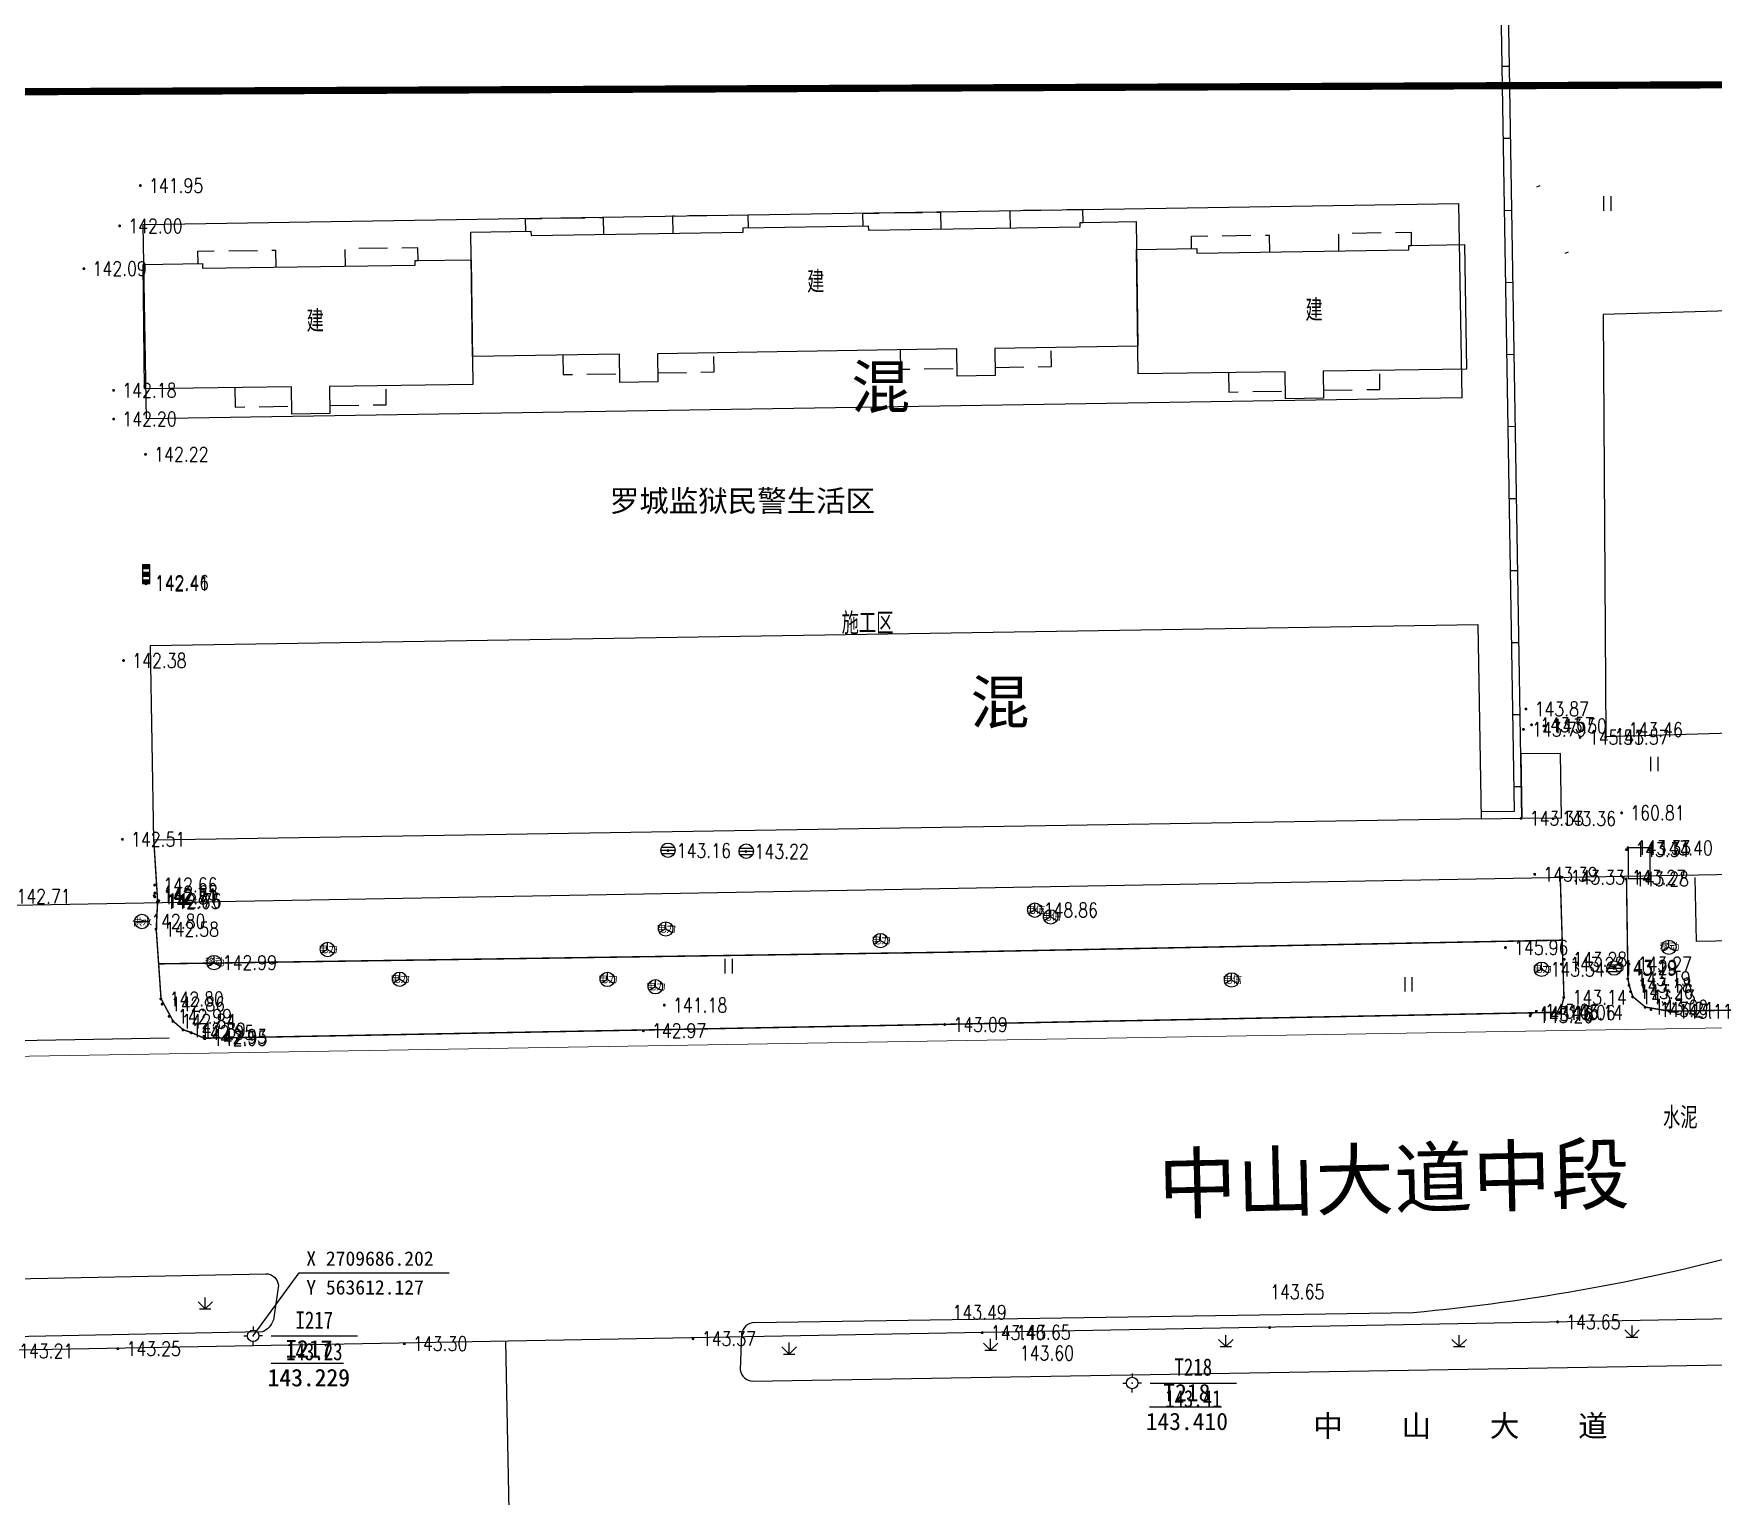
# Model space of a CAD drawing. Extents: x 529262 to 576451, y 2694391 to 2717535.
# Drawn here: x 563639.7 to 563756.3, y 2709619.1 to 2709720.7 of the extents above; entities that cross this region are included whole.
import ezdxf
from ezdxf.enums import TextEntityAlignment as Align
from ezdxf.xclip import XClip

# ---------------------------------------------------------------- set-up
doc = ezdxf.new("R2010")
doc.units = 0
doc.header["$XCLIPFRAME"] = 0
doc.linetypes.add('X5', pattern=[3, 2, -1])
for name, color, linetype in [('a红线图', 1, 'Continuous'), ('COMPONENT', 8, 'Continuous'), ('DLDW', 8, 'Continuous'), ('DLSS', 4, 'Continuous'), ('GCD', 8, 'Continuous'), ('GXYZ', 8, 'Continuous'), ('JMD', 8, 'Continuous'), ('KZD', 8, 'Continuous'), ('PP-COM', 7, 'Continuous'), ('RD-中线', 40, 'Continuous'), ('RD-红线', 7, 'Continuous'), ('RD-路名', 7, 'Continuous'), ('ZBTZ', 8, 'Continuous'), ('ZJ', 7, 'Continuous')]:
    doc.layers.add(name, color=color, linetype=linetype)
doc.styles.add('HZ', font='rs.shx', dxfattribs={"width": 0.8, "bigfont": 'hztxt.shx'})
doc.styles.add('宋体', font='', dxfattribs={"width": 0.75})
doc.styles.add('等线体', font='simhei.ttf')
doc.styles.add('黑体', font='simhei.ttf')
doc.styles.get('宋体').set_extended_font_data('SimSun')

# ---------------------------------------------------------------- blocks, each defined once
blk = doc.blocks.new('A$C19FD0107')
at = {"layer": 'RD-中线', "color": 8, "linetype": 'Continuous'}
blk.add_lwpolyline([(-5280.17, 15276.46), (-7574.88, 15234.77, -0.04855), (-7632.83, 15239.35), (-9762.37, 15617.81)], format="xyb", dxfattribs=at)
at = {"layer": 'RD-中线', "color": 8, "linetype": 'Continuous', "flags": 128}
blk.add_lwpolyline([(-7325.56, 15239.3), (-7314.16, 14658.58)], dxfattribs=at)
at = {"layer": 'RD-红线', "color": 8, "linetype": 'Continuous', "flags": 128}
blk.add_lwpolyline([(-7163.1, 15273.08), (-7520.28, 15266.64), (-7567.63, 15321.95), (-7510.03, 15651.94)], dxfattribs=at)
blk = doc.blocks.new('GC200')
at = {"linetype": 'Continuous', "const_width": 0.2, "flags": 128}
blk.add_lwpolyline([(-0.1, 0, 1), (0.1, 0, 1)], format="xyb", close=True, dxfattribs=at)
blk = doc.blocks.new('gc116')
at = {"color": 8}
for p, q in [((-1.3, 0), (-0.8, 0)), ((0, 1.3), (0, 0.8)), ((1.3, 0), (0.8, 0)), ((0, -1.3), (0, -0.8))]:
    blk.add_line(p, q, dxfattribs=at)
blk.add_circle((0, 0), 0.8, dxfattribs=at)
blk.add_point((0, 0), dxfattribs=at)
blk = doc.blocks.new('gc124')
at = {"color": 8}
for p, q in [((-1, 1), (0, 0)), ((-0.8, 0), (0.8, 0)), ((0, 0), (0, 1.6)), ((0, 0), (1, 1))]:
    blk.add_line(p, q, dxfattribs=at)
blk = doc.blocks.new('gc121')
at = {"color": 8}
for p, q in [((-0.5, -1), (-0.5, 1)), ((0.5, -1), (0.5, 1))]:
    blk.add_line(p, q, dxfattribs=at)
blk = doc.blocks.new('gc054')
at = {"color": 8}
for points in [[(-0.5, 0), (0, 0), (0.5, 0), (0.5, 2.6), (-0.5, 2.6), (-0.5, 0)], [(-0.5, 2.08), (0.5, 2.08)], [(-0.5, 1.56), (0.5, 1.56)], [(-0.5, 1.04), (0.5, 1.04)], [(-0.5, 0.52), (0.5, 0.52)]]:
    blk.add_lwpolyline(points, dxfattribs=at)
at = {"color": 8, "linetype": 'Continuous'}
for points in [[(0.5, 2.08), (0.5, 2.6), (-0.5, 2.6)], [(-0.5, 2.6), (-0.5, 2.08), (0.5, 2.08)], [(-0.5, 1.56), (-0.5, 1.04), (0.5, 1.04)], [(0.5, 1.56), (-0.5, 1.56), (0.5, 1.04)], [(0.5, 0), (0.5, 0.52), (-0.5, 0.52)], [(-0.5, 0.52), (0, 0), (0.5, 0)], [(-0.5, 0.52), (-0.5, 0), (0, 0)]]:
    blk.add_solid(points, dxfattribs=at)
blk = doc.blocks.new('gcbj0107')
for q in [(-0.87, -0.5), (0, 1), (0.87, -0.5)]:
    blk.add_line((0, 0), q)
blk.add_circle((0, 0), 1)
blk = doc.blocks.new('gcbj0101')
blk.add_line((-1, 0), (1, 0))
blk.add_circle((0, 0), 1)
blk = doc.blocks.new('gcbj0103')
for p, q in [((-1, 0), (1, 0)), ((-0.9, 0.43), (0.9, 0.43)), ((-0.88, -0.47), (0.88, -0.47))]:
    blk.add_line(p, q)
blk.add_circle((0, 0), 1)

msp = doc.modelspace()

# ---------------------------------------------------------------- linework, layer by layer
at = {"color": 8, "linetype": 'Continuous'}
for p, q in [((563654.911, 2709630.266, 143.229), (563658.103, 2709634.635)), ((563654.911, 2709630.266, 143.229), (563658.103, 2709634.635)), ((563658.103, 2709634.635), (563668.528, 2709634.635)), ((563658.103, 2709634.635), (563668.528, 2709634.635))]:
    msp.add_line(p, q, dxfattribs=at)
at = {"const_width": 0.5}
msp.add_lwpolyline([(563442.786, 2709779.28), (563289.883, 2709779.107), (563289.942, 2709207.494), (563821.958, 2709207.599), (563821.803, 2709279.728), (564067.53, 2709279.755), (564067.347, 2709718.358), (563442.416, 2709715.821), (563442.786, 2709779.28)], dxfattribs=at)
at = {"layer": 'a红线图', "color": 8, "linetype": 'Continuous', "lineweight": 0, "flags": 128}
msp.add_lwpolyline([(563449.624, 2709646.517), (563910.833, 2709654.214)], dxfattribs=at)
msp.add_lwpolyline([(563449.624, 2709646.517), (563910.833, 2709654.214)], dxfattribs=at)
at = {"layer": 'DLSS', "linetype": 'Continuous', "flags": 128}
for points in [[(563853.379, 2709773.008, 0.1, 0.1, 0), (563858.494, 2709773.061, 0.1, 0.1, 0), (563862.762, 2709772.077, 0.1, 0.1, 0), (563863.341, 2709771.669, 0.1, 0.1, 0), (563863.342, 2709766.353, 0.1, 0.1, 0), (563864.873, 2709679.774, 0.1, 0.1, 0), (563864.797, 2709676.02, 0.1, 0.1, 0), (563864.014, 2709672.248, 0.1, 0.1, 0), (563860.608, 2709665.086, 0.1, 0.1, 0), (563858.134, 2709661.303, 0.1, 0.1, 0), (563855.509, 2709659.813, 0.1, 0.1, 0), (563845.507, 2709654.398, 0.1, 0.1, 0), (563844.947, 2709654.191, 0.1, 0.1, 0), (563841.513, 2709654.325, 0.1, 0.1, 0), (563753.247, 2709652.799, 0.1, 0.1, 0), (563751.56, 2709653.084, 0.1, 0.1, 0), (563750.683, 2709653.809, 0.1, 0.1, 0), (563750.431, 2709654.613, 0.1, 0.1, 0), (563750.347, 2709655.069, 0.1, 0.1, 0), (563750.248, 2709662.011, 0, 0, 0), (563755.024, 2709662.078, 0, 0, 0)], [(563648.015, 2709664.703, 0.1, 0.1, 0), (563648.285, 2709660.416, 0.1, 0.1, 0), (563648.186, 2709658.504, 0.1, 0.1, 0), (563648.52, 2709653.666, 0.1, 0.1, 0), (563649.358, 2709652.108, 0.1, 0.1, 0), (563650.055, 2709651.517, 0.1, 0.1, 0), (563650.625, 2709651.318, 0.1, 0.1, 0), (563651.532, 2709650.923, 0.1, 0.1, 0), (563702.931, 2709651.889, 0.1, 0.1, 0), (563745.636, 2709652.727, 0.1, 0.1, 0), (563745.906, 2709653.77, 0.1, 0.1, 0), (563745.647, 2709662.221, 0, 0, 0)]]:
    msp.add_lwpolyline(points, format="xyseb", dxfattribs=at)
msp.add_lwpolyline([(563853.429, 2709768.208), (563857.972, 2709768.255), (563858.542, 2709768.124), (563858.542, 2709766.31), (563860.072, 2709679.78), (563860.007, 2709676.561), (563859.431, 2709673.788), (563856.413, 2709667.441), (563854.753, 2709664.903), (563853.181, 2709664.011), (563843.985, 2709659.032), (563841.565, 2709659.127), (563755.103, 2709657.632), (563755.024, 2709662.078)], dxfattribs=at)
at = {"layer": 'DLSS', "linetype": 'Continuous', "const_width": 0.1, "flags": 128}
msp.add_lwpolyline([(563648.353, 2709656.085), (563702.837, 2709656.888), (563745.785, 2709657.731)], dxfattribs=at)
at = {"layer": 'DLSS', "linetype": 'Continuous', "elevation": 142.636, "flags": 128}
msp.add_lwpolyline([(563614.998, 2709650.357), (563649.074, 2709650.94)], dxfattribs=at)
at = {"layer": 'DLSS', "linetype": 'Continuous', "flags": 128}
for points, elevation in [([(563689.706, 2709631.203), (563735.434, 2709631.893, 0.0441223), (563759.804, 2709636.322), (563855.562, 2709638.053, -0.3471479), (563856.727, 2709637.113)], 143.422), ([(563689.706, 2709631.203, 0.3383393), (563688.808, 2709630.41), (563688.716, 2709627.899, 0.3538985), (563689.588, 2709627.133), (563780.643, 2709628.651, 0.3491153), (563781.703, 2709629.784), (563781.741, 2709632.738), (563856.008, 2709633.983, 0.3870421), (563856.758, 2709635.059), (563856.727, 2709637.113)], 143.422), ([(563614.998, 2709633.769), (563655.803, 2709634.581, -0.385549), (563656.666, 2709633.782), (563656.318, 2709631.369, -0.2336779), (563655.537, 2709630.539), (563614.998, 2709629.745)], 142.957), ([(563614.998, 2709633.769), (563655.803, 2709634.581, -0.385549), (563656.666, 2709633.782), (563656.318, 2709631.369, -0.2336779), (563655.537, 2709630.539), (563614.998, 2709629.745)], 142.957)]:
    msp.add_lwpolyline(points, format="xyb", dxfattribs=dict(at, elevation=elevation))
at = {"layer": 'GXYZ', "linetype": 'Continuous', "flags": 128}
msp.add_lwpolyline([(563750.363, 2709664.137), (563750.363, 2709662.009), (563751.89, 2709662.009), (563751.89, 2709664.137)], close=True, dxfattribs=at)
at = {"layer": 'JMD', "linetype": 'Continuous'}
for p, q in [((563742.123, 2709718.368), (563741.624, 2709718.36)), ((563742.206, 2709713.369), (563741.706, 2709713.36)), ((563744.035, 2709710.006, 141.887), (563744.265, 2709710.104, 141.887)), ((563742.289, 2709708.369), (563741.789, 2709708.361)), ((563745.996, 2709705.406, 141.887), (563746.226, 2709705.505, 141.887)), ((563742.372, 2709703.37), (563741.872, 2709703.362)), ((563742.454, 2709698.371), (563741.954, 2709698.362)), ((563742.537, 2709693.371), (563742.037, 2709693.363)), ((563742.62, 2709688.372), (563742.12, 2709688.364)), ((563742.703, 2709683.373), (563742.203, 2709683.364)), ((563742.785, 2709678.373), (563742.285, 2709678.365)), ((563742.868, 2709673.374), (563742.368, 2709673.366)), ((563742.951, 2709668.375), (563742.451, 2709668.367)), ((563753.73, 2709663.721, 141.887), (563753.726, 2709663.971, 141.887))]:
    msp.add_line(p, q, dxfattribs=at)
at = {"layer": 'JMD', "linetype": 'Continuous', "flags": 128}
for points in [[(563740.15, 2709666.649), (563742.479, 2709666.694), (563741.252, 2709740.803), (563739.625, 2709837.277)], [(563740.159, 2709666.149), (563742.987, 2709666.203), (563741.752, 2709740.811), (563740.125, 2709837.286)]]:
    msp.add_lwpolyline(points, dxfattribs=at)
for points in [[(563748.818, 2709671.872), (563839.347, 2709674.51), (563853.569, 2709690.208), (563853.044, 2709768.367), (563838.718, 2709768.058), (563824.721, 2709767.651), (563825.152, 2709703.386), (563748.621, 2709701.155)], [(563738.824, 2709695.369), (563647.512, 2709693.905), (563647.272, 2709707.406), (563738.584, 2709708.87)], [(563697.614, 2709707.317), (563697.619, 2709707.006), (563712.327, 2709707.233), (563712.322, 2709707.543), (563712.525, 2709707.546), (563716.2, 2709707.603), (563716.333, 2709698.96), (563706.392, 2709698.807), (563706.421, 2709696.93), (563703.784, 2709696.885), (563703.755, 2709698.767), (563682.976, 2709698.434), (563683.007, 2709696.472), (563680.37, 2709696.427), (563680.339, 2709698.393), (563670.136, 2709698.236), (563670.016, 2709706.879), (563674.199, 2709706.945), (563674.203, 2709706.633), (563688.939, 2709706.86), (563688.935, 2709707.176)], [(563716.238, 2709705.669), (563720.421, 2709705.732), (563720.426, 2709705.422), (563735.134, 2709705.643), (563735.129, 2709705.953), (563735.332, 2709705.956), (563739.007, 2709706.012), (563739.137, 2709697.369), (563729.196, 2709697.22), (563729.224, 2709695.342), (563726.587, 2709695.298), (563726.559, 2709697.18), (563716.355, 2709697.026)], [(563647.274, 2709704.632), (563651.403, 2709704.689), (563651.407, 2709704.379), (563666.169, 2709704.584), (563666.165, 2709704.895), (563666.368, 2709704.897), (563670.042, 2709704.948), (563670.163, 2709696.306), (563660.222, 2709696.167), (563660.248, 2709694.29), (563657.611, 2709694.249), (563657.585, 2709696.131), (563647.381, 2709695.989)], [(563740.159, 2709666.149), (563648.031, 2709664.671), (563647.791, 2709678.172), (563739.919, 2709679.65)], [(563742.913, 2709670.656), (563742.987, 2709666.203), (563745.731, 2709666.225), (563745.657, 2709670.677)]]:
    msp.add_lwpolyline(points, close=True, dxfattribs=at)
at = {"layer": 'JMD', "linetype": 'X5', "flags": 128}
for points in [[(563673.835, 2709706.939), (563673.821, 2709707.803), (563679.216, 2709707.886), (563679.234, 2709706.711)], [(563689.299, 2709707.182), (563689.285, 2709708.051), (563684.026, 2709707.983), (563684.044, 2709706.785)], [(563697.25, 2709707.311), (563697.237, 2709708.176), (563702.631, 2709708.259), (563702.649, 2709707.084)], [(563712.525, 2709707.546), (563712.512, 2709708.434), (563707.442, 2709708.356), (563707.46, 2709707.158)], [(563720.057, 2709705.727), (563720.044, 2709706.592), (563725.439, 2709706.673), (563725.456, 2709705.498)], [(563735.332, 2709705.956), (563735.319, 2709706.844), (563730.249, 2709706.768), (563730.267, 2709705.57)], [(563651.093, 2709704.685), (563651.081, 2709705.55), (563656.475, 2709705.625), (563656.491, 2709704.45)], [(563666.368, 2709704.897), (563666.356, 2709705.785), (563661.286, 2709705.715), (563661.302, 2709704.517)], [(563676.408, 2709698.333), (563676.429, 2709696.988), (563680.36, 2709697.048)], [(563682.997, 2709697.108), (563686.914, 2709697.169), (563686.894, 2709698.497)], [(563699.824, 2709698.704), (563699.844, 2709697.361), (563703.776, 2709697.421)], [(563706.412, 2709697.481), (563710.33, 2709697.542), (563710.31, 2709698.868)], [(563729.216, 2709695.894), (563733.133, 2709695.953), (563733.113, 2709697.278)], [(563653.653, 2709696.076), (563653.672, 2709694.731), (563657.603, 2709694.786)], [(563660.24, 2709694.842), (563664.158, 2709694.896), (563664.139, 2709696.222)], [(563722.627, 2709697.121), (563722.648, 2709695.776), (563726.579, 2709695.835)]]:
    msp.add_lwpolyline(points, dxfattribs=at)
at = {"layer": 'KZD', "linetype": 'Continuous'}
for p, q in [((563656.161, 2709630.266), (563662.161, 2709630.266)), ((563656.161, 2709630.266), (563662.161, 2709630.266)), ((563717.179, 2709626.994), (563723.179, 2709626.994))]:
    msp.add_line(p, q, dxfattribs=at)
at = {"layer": 'KZD', "linetype": 'Continuous', "flags": 128}
for points, elevation in [([(563656.172, 2709628.375), (563661.172, 2709628.375)], 143.229), ([(563656.172, 2709628.375), (563661.172, 2709628.375)], 143.229), ([(563656.19, 2709628.362), (563661.19, 2709628.362)], 143.229), ([(563656.19, 2709628.362), (563661.19, 2709628.362)], 143.229), ([(563717.129, 2709625.331), (563722.129, 2709625.331)], 143.41)]:
    msp.add_lwpolyline(points, dxfattribs=dict(at, elevation=elevation))

# ---------------------------------------------------------------- block references
at = {"layer": 'COMPONENT', "linetype": 'Continuous', "xscale": 0.5, "yscale": 0.5}
for name, p in [('gcbj0103', (563683.714, 2709663.974)), ('gcbj0103', (563689.142, 2709663.905)), ('gcbj0107', (563709.177, 2709659.812)), ('gcbj0107', (563710.279, 2709659.346)), ('gcbj0101', (563647.194, 2709659.024)), ('gcbj0107', (563683.556, 2709658.507)), ('gcbj0107', (563660.078, 2709657.084)), ('gcbj0107', (563698.462, 2709657.698)), ('gcbj0107', (563753.191, 2709657.233)), ('gcbj0107', (563652.201, 2709656.175)), ('gcbj0107', (563665.086, 2709655.019)), ('gcbj0107', (563679.504, 2709655.003)), ('gcbj0107', (563722.837, 2709654.968)), ('gcbj0107', (563744.354, 2709655.71)), ('gcbj0103', (563749.388, 2709655.795)), ('gcbj0107', (563682.839, 2709654.494))]:
    msp.add_blockref(name, p, dxfattribs=at)
at = {"layer": 'DLDW', "linetype": 'Continuous', "xscale": 0.5, "yscale": 0.5}
msp.add_blockref('gc054', (563647.493, 2709682.481, 117.891), dxfattribs=at)
at = {"layer": 'GCD', "color": 3, "linetype": 'Continuous'}
ref = msp.add_blockref('GC200', (563647.081, 2709710.104, 141.948), dxfattribs=dict(at, xscale=0.5, yscale=0.5, zscale=0.5))
ref.add_attrib('height', '141.95', dxfattribs={"linetype": 'Continuous', "height": 1, "style": 'HZ', "width": 0.8}).set_placement((563647.681, 2709710.104, 141.948), align=Align.MIDDLE_LEFT)
ref = msp.add_blockref('GC200', (563645.646, 2709707.304, 142.001), dxfattribs=dict(at, xscale=0.5, yscale=0.5, zscale=0.5))
ref.add_attrib('height', '142.00', dxfattribs={"linetype": 'Continuous', "height": 1, "style": 'HZ', "width": 0.8}).set_placement((563646.246, 2709707.304, 142.001), align=Align.MIDDLE_LEFT)
ref = msp.add_blockref('GC200', (563643.164, 2709704.334, 142.088), dxfattribs=dict(at, xscale=0.5, yscale=0.5, zscale=0.5))
ref.add_attrib('height', '142.09', dxfattribs={"linetype": 'Continuous', "height": 1, "style": 'HZ', "width": 0.8}).set_placement((563643.764, 2709704.334, 142.088), align=Align.MIDDLE_LEFT)
ref = msp.add_blockref('GC200', (563645.229, 2709695.893, 142.176), dxfattribs=dict(at, xscale=0.5, yscale=0.5, zscale=0.5))
ref.add_attrib('height', '142.18', dxfattribs={"linetype": 'Continuous', "height": 1, "style": 'HZ', "width": 0.8}).set_placement((563645.829, 2709695.893, 142.176), align=Align.MIDDLE_LEFT)
ref = msp.add_blockref('GC200', (563645.233, 2709693.899, 142.204), dxfattribs=dict(at, xscale=0.5, yscale=0.5, zscale=0.5))
ref.add_attrib('height', '142.20', dxfattribs={"linetype": 'Continuous', "height": 1, "style": 'HZ', "width": 0.8}).set_placement((563645.833, 2709693.899, 142.204), align=Align.MIDDLE_LEFT)
ref = msp.add_blockref('GC200', (563647.444, 2709691.445, 142.221), dxfattribs=dict(at, xscale=0.5, yscale=0.5, zscale=0.5))
ref.add_attrib('height', '142.22', dxfattribs={"linetype": 'Continuous', "height": 1, "style": 'HZ', "width": 0.8}).set_placement((563648.044, 2709691.445, 142.221), align=Align.MIDDLE_LEFT)
ref = msp.add_blockref('GC200', (563647.481, 2709682.465, 142.414), dxfattribs=dict(at, xscale=0.5, yscale=0.5, zscale=0.5))
ref.add_attrib('height', '142.41', dxfattribs={"linetype": 'Continuous', "height": 1, "style": 'HZ', "width": 0.8}).set_placement((563648.081, 2709682.465, 142.414), align=Align.MIDDLE_LEFT)
ref = msp.add_blockref('GC200', (563647.484, 2709682.535, 142.458), dxfattribs=dict(at, xscale=0.5, yscale=0.5, zscale=0.5))
ref.add_attrib('height', '142.46', dxfattribs={"linetype": 'Continuous', "height": 1, "style": 'HZ', "width": 0.8}).set_placement((563648.084, 2709682.535, 142.458), align=Align.MIDDLE_LEFT)
ref = msp.add_blockref('GC200', (563645.918, 2709677.139, 142.38), dxfattribs=dict(at, xscale=0.5, yscale=0.5, zscale=0.5))
ref.add_attrib('height', '142.38', dxfattribs={"linetype": 'Continuous', "height": 1, "style": 'HZ', "width": 0.8}).set_placement((563646.518, 2709677.139, 142.38), align=Align.MIDDLE_LEFT)
ref = msp.add_blockref('GC200', (563743.268, 2709673.777, 143.87), dxfattribs=dict(at, xscale=0.5, yscale=0.5, zscale=0.5))
ref.add_attrib('height', '143.87', dxfattribs={"linetype": 'Continuous', "height": 1, "style": 'HZ', "width": 0.8}).set_placement((563743.868, 2709673.777, 143.87), align=Align.MIDDLE_LEFT)
ref = msp.add_blockref('GC200', (563743.095, 2709672.359, 143.786), dxfattribs=dict(at, xscale=0.5, yscale=0.5, zscale=0.5))
ref.add_attrib('height', '143.79', dxfattribs={"linetype": 'Continuous', "height": 1, "style": 'HZ', "width": 0.8}).set_placement((563743.695, 2709672.359, 143.786), align=Align.MIDDLE_LEFT)
ref = msp.add_blockref('GC200', (563743.658, 2709672.677, 143.569), dxfattribs=dict(at, xscale=0.5, yscale=0.5, zscale=0.5))
ref.add_attrib('height', '143.57', dxfattribs={"linetype": 'Continuous', "height": 1, "style": 'HZ', "width": 0.8}).set_placement((563744.258, 2709672.677, 143.569), align=Align.MIDDLE_LEFT)
ref = msp.add_blockref('GC200', (563744.515, 2709672.6, 143.495), dxfattribs=dict(at, xscale=0.5, yscale=0.5, zscale=0.5))
ref.add_attrib('height', '143.50', dxfattribs={"linetype": 'Continuous', "height": 1, "style": 'HZ', "width": 0.8}).set_placement((563745.115, 2709672.6, 143.495), align=Align.MIDDLE_LEFT)
ref = msp.add_blockref('GC200', (563749.787, 2709672.349, 143.461), dxfattribs=dict(at, xscale=0.5, yscale=0.5, zscale=0.5))
ref.add_attrib('height', '143.46', dxfattribs={"linetype": 'Continuous', "height": 1, "style": 'HZ', "width": 0.8}).set_placement((563750.387, 2709672.349, 143.461), align=Align.MIDDLE_LEFT)
ref = msp.add_blockref('GC200', (563747.026, 2709671.802, 145.507), dxfattribs=dict(at, xscale=0.5, yscale=0.5, zscale=0.5))
ref.add_attrib('height', '145.51', dxfattribs={"linetype": 'Continuous', "height": 1, "style": 'HZ', "width": 0.8}).set_placement((563747.626, 2709671.802, 145.507), align=Align.MIDDLE_LEFT)
ref = msp.add_blockref('GC200', (563748.801, 2709671.806, 143.569), dxfattribs=dict(at, xscale=0.5, yscale=0.5, zscale=0.5))
ref.add_attrib('height', '143.57', dxfattribs={"linetype": 'Continuous', "height": 1, "style": 'HZ', "width": 0.8}).set_placement((563749.401, 2709671.806, 143.569), align=Align.MIDDLE_LEFT)
ref = msp.add_blockref('GC200', (563749.911, 2709666.567, 160.814), dxfattribs=dict(at, xscale=0.5, yscale=0.5, zscale=0.5))
ref.add_attrib('height', '160.81', dxfattribs={"linetype": 'Continuous', "height": 1, "style": 'HZ', "width": 0.8}).set_placement((563750.511, 2709666.567, 160.814), align=Align.MIDDLE_LEFT)
ref = msp.add_blockref('GC200', (563742.925, 2709666.183, 143.328), dxfattribs=dict(at, xscale=0.5, yscale=0.5, zscale=0.5))
ref.add_attrib('height', '143.33', dxfattribs={"linetype": 'Continuous', "height": 1, "style": 'HZ', "width": 0.8}).set_placement((563743.525, 2709666.183, 143.328), align=Align.MIDDLE_LEFT)
ref = msp.add_blockref('GC200', (563745.151, 2709666.16, 143.364), dxfattribs=dict(at, xscale=0.5, yscale=0.5, zscale=0.5))
ref.add_attrib('height', '143.36', dxfattribs={"linetype": 'Continuous', "height": 1, "style": 'HZ', "width": 0.8}).set_placement((563745.751, 2709666.16, 143.364), align=Align.MIDDLE_LEFT)
ref = msp.add_blockref('GC200', (563645.837, 2709664.729, 142.508), dxfattribs=dict(at, xscale=0.5, yscale=0.5, zscale=0.5))
ref.add_attrib('height', '142.51', dxfattribs={"linetype": 'Continuous', "height": 1, "style": 'HZ', "width": 0.8}).set_placement((563646.437, 2709664.729, 142.508), align=Align.MIDDLE_LEFT)
ref = msp.add_blockref('GC200', (563750.247, 2709664.015, 143.34), dxfattribs=dict(at, xscale=0.5, yscale=0.5, zscale=0.5))
ref.add_attrib('height', '143.34', dxfattribs={"linetype": 'Continuous', "height": 1, "style": 'HZ', "width": 0.8}).set_placement((563750.847, 2709664.015, 143.34), align=Align.MIDDLE_LEFT)
ref = msp.add_blockref('GC200', (563750.35, 2709664.143, 143.329), dxfattribs=dict(at, xscale=0.5, yscale=0.5, zscale=0.5))
ref.add_attrib('height', '143.33', dxfattribs={"linetype": 'Continuous', "height": 1, "style": 'HZ', "width": 0.8}).set_placement((563750.95, 2709664.143, 143.329), align=Align.MIDDLE_LEFT)
ref = msp.add_blockref('GC200', (563751.87, 2709664.127, 143.402), dxfattribs=dict(at, xscale=0.5, yscale=0.5, zscale=0.5))
ref.add_attrib('height', '143.40', dxfattribs={"linetype": 'Continuous', "height": 1, "style": 'HZ', "width": 0.8}).set_placement((563752.47, 2709664.127, 143.402), align=Align.MIDDLE_LEFT)
ref = msp.add_blockref('GC200', (563683.713, 2709663.945, 143.155), dxfattribs=dict(at, xscale=0.5, yscale=0.5, zscale=0.5))
ref.add_attrib('height', '143.16', dxfattribs={"linetype": 'Continuous', "height": 1, "style": 'HZ', "width": 0.8}).set_placement((563684.313, 2709663.945, 143.155), align=Align.MIDDLE_LEFT)
ref = msp.add_blockref('GC200', (563689.118, 2709663.885, 143.215), dxfattribs=dict(at, xscale=0.5, yscale=0.5, zscale=0.5))
ref.add_attrib('height', '143.22', dxfattribs={"linetype": 'Continuous', "height": 1, "style": 'HZ', "width": 0.8}).set_placement((563689.718, 2709663.885, 143.215), align=Align.MIDDLE_LEFT)
at = {"layer": 'GCD', "linetype": 'Continuous'}
ref = msp.add_blockref('GC200', (563743.874, 2709662.3, 143.392), dxfattribs=dict(at, xscale=0.5, yscale=0.5, zscale=0.5))
ref.add_attrib('height', '143.39', dxfattribs={"linetype": 'Continuous', "height": 1, "style": 'HZ', "width": 0.8}).set_placement((563744.474, 2709662.3, 143.392), align=Align.MIDDLE_LEFT)
at = {"layer": 'GCD', "color": 3, "linetype": 'Continuous'}
ref = msp.add_blockref('GC200', (563745.771, 2709662.095, 143.329), dxfattribs=dict(at, xscale=0.5, yscale=0.5, zscale=0.5))
ref.add_attrib('height', '143.33', dxfattribs={"linetype": 'Continuous', "height": 1, "style": 'HZ', "width": 0.8}).set_placement((563746.371, 2709662.095, 143.329), align=Align.MIDDLE_LEFT)
ref = msp.add_blockref('GC200', (563750.015, 2709662.094, 143.274), dxfattribs=dict(at, xscale=0.5, yscale=0.5, zscale=0.5))
ref.add_attrib('height', '143.27', dxfattribs={"linetype": 'Continuous', "height": 1, "style": 'HZ', "width": 0.8}).set_placement((563750.615, 2709662.094, 143.274), align=Align.MIDDLE_LEFT)
ref = msp.add_blockref('GC200', (563750.213, 2709661.977, 143.282), dxfattribs=dict(at, xscale=0.5, yscale=0.5, zscale=0.5))
ref.add_attrib('height', '143.28', dxfattribs={"linetype": 'Continuous', "height": 1, "style": 'HZ', "width": 0.8}).set_placement((563750.813, 2709661.977, 143.282), align=Align.MIDDLE_LEFT)
at = {"layer": 'GCD', "linetype": 'Continuous'}
ref = msp.add_blockref('GC200', (563637.88, 2709660.779, 142.706), dxfattribs=dict(at, xscale=0.5, yscale=0.5, zscale=0.5))
ref.add_attrib('height', '142.71', dxfattribs={"linetype": 'Continuous', "height": 1, "style": 'HZ', "width": 0.8}).set_placement((563638.48, 2709660.779, 142.706), align=Align.MIDDLE_LEFT)
at = {"layer": 'GCD', "color": 3, "linetype": 'Continuous'}
ref = msp.add_blockref('GC200', (563648.049, 2709660.818, 142.714), dxfattribs=dict(at, xscale=0.5, yscale=0.5, zscale=0.5))
ref.add_attrib('height', '142.71', dxfattribs={"linetype": 'Continuous', "height": 1, "style": 'HZ', "width": 0.8}).set_placement((563648.649, 2709660.818, 142.714), align=Align.MIDDLE_LEFT)
ref = msp.add_blockref('GC200', (563648.074, 2709661.552, 142.659), dxfattribs=dict(at, xscale=0.5, yscale=0.5, zscale=0.5))
ref.add_attrib('height', '142.66', dxfattribs={"linetype": 'Continuous', "height": 1, "style": 'HZ', "width": 0.8}).set_placement((563648.674, 2709661.552, 142.659), align=Align.MIDDLE_LEFT)
at = {"layer": 'GCD', "linetype": 'Continuous'}
ref = msp.add_blockref('GC200', (563648.089, 2709660.735, 142.806), dxfattribs=dict(at, xscale=0.5, yscale=0.5, zscale=0.5))
ref.add_attrib('height', '142.81', dxfattribs={"linetype": 'Continuous', "height": 1, "style": 'HZ', "width": 0.8}).set_placement((563648.689, 2709660.735, 142.806), align=Align.MIDDLE_LEFT)
at = {"layer": 'GCD', "color": 3, "linetype": 'Continuous'}
ref = msp.add_blockref('GC200', (563648.094, 2709661.006, 142.651), dxfattribs=dict(at, xscale=0.5, yscale=0.5, zscale=0.5))
ref.add_attrib('height', '142.65', dxfattribs={"linetype": 'Continuous', "height": 1, "style": 'HZ', "width": 0.8}).set_placement((563648.694, 2709661.006, 142.651), align=Align.MIDDLE_LEFT)
ref = msp.add_blockref('GC200', (563648.273, 2709660.4, 142.652), dxfattribs=dict(at, xscale=0.5, yscale=0.5, zscale=0.5))
ref.add_attrib('height', '142.65', dxfattribs={"linetype": 'Continuous', "height": 1, "style": 'HZ', "width": 0.8}).set_placement((563648.873, 2709660.4, 142.652), align=Align.MIDDLE_LEFT)
at = {"layer": 'GCD', "linetype": 'Continuous'}
ref = msp.add_blockref('GC200', (563648.363, 2709660.464, 142.76), dxfattribs=dict(at, xscale=0.5, yscale=0.5, zscale=0.5))
ref.add_attrib('height', '142.76', dxfattribs={"linetype": 'Continuous', "height": 1, "style": 'HZ', "width": 0.8}).set_placement((563648.963, 2709660.464, 142.76), align=Align.MIDDLE_LEFT)
ref = msp.add_blockref('GC200', (563709.186, 2709659.815, 148.863), dxfattribs=dict(at, xscale=0.5, yscale=0.5, zscale=0.5))
ref.add_attrib('height', '148.86', dxfattribs={"linetype": 'Continuous', "height": 1, "style": 'HZ', "width": 0.8}).set_placement((563709.786, 2709659.815, 148.863), align=Align.MIDDLE_LEFT)
ref = msp.add_blockref('GC200', (563647.229, 2709659.037, 142.801), dxfattribs=dict(at, xscale=0.5, yscale=0.5, zscale=0.5))
ref.add_attrib('height', '142.80', dxfattribs={"linetype": 'Continuous', "height": 1, "style": 'HZ', "width": 0.8}).set_placement((563647.829, 2709659.037, 142.801), align=Align.MIDDLE_LEFT)
at = {"layer": 'GCD', "color": 3, "linetype": 'Continuous'}
ref = msp.add_blockref('GC200', (563648.174, 2709658.488, 142.583), dxfattribs=dict(at, xscale=0.5, yscale=0.5, zscale=0.5))
ref.add_attrib('height', '142.58', dxfattribs={"linetype": 'Continuous', "height": 1, "style": 'HZ', "width": 0.8}).set_placement((563648.774, 2709658.488, 142.583), align=Align.MIDDLE_LEFT)
at = {"layer": 'GCD', "linetype": 'Continuous'}
ref = msp.add_blockref('GC200', (563741.846, 2709657.218, 145.955), dxfattribs=dict(at, xscale=0.5, yscale=0.5, zscale=0.5))
ref.add_attrib('height', '145.96', dxfattribs={"linetype": 'Continuous', "height": 1, "style": 'HZ', "width": 0.8}).set_placement((563742.446, 2709657.218, 145.955), align=Align.MIDDLE_LEFT)
ref = msp.add_blockref('GC200', (563652.198, 2709656.175, 142.988), dxfattribs=dict(at, xscale=0.5, yscale=0.5, zscale=0.5))
ref.add_attrib('height', '142.99', dxfattribs={"linetype": 'Continuous', "height": 1, "style": 'HZ', "width": 0.8}).set_placement((563652.798, 2709656.175, 142.988), align=Align.MIDDLE_LEFT)
at = {"layer": 'GCD', "color": 3, "linetype": 'Continuous'}
ref = msp.add_blockref('GC200', (563745.726, 2709656.061, 143.282), dxfattribs=dict(at, xscale=0.5, yscale=0.5, zscale=0.5))
ref.add_attrib('height', '143.28', dxfattribs={"linetype": 'Continuous', "height": 1, "style": 'HZ', "width": 0.8}).set_placement((563746.326, 2709656.061, 143.282), align=Align.MIDDLE_LEFT)
at = {"layer": 'GCD', "linetype": 'Continuous'}
ref = msp.add_blockref('GC200', (563745.926, 2709656.402, 143.276), dxfattribs=dict(at, xscale=0.5, yscale=0.5, zscale=0.5))
ref.add_attrib('height', '143.28', dxfattribs={"linetype": 'Continuous', "height": 1, "style": 'HZ', "width": 0.8}).set_placement((563746.526, 2709656.402, 143.276), align=Align.MIDDLE_LEFT)
ref = msp.add_blockref('GC200', (563749.411, 2709655.853, 143.289), dxfattribs=dict(at, xscale=0.5, yscale=0.5, zscale=0.5))
ref.add_attrib('height', '143.29', dxfattribs={"linetype": 'Continuous', "height": 1, "style": 'HZ', "width": 0.8}).set_placement((563750.011, 2709655.853, 143.289), align=Align.MIDDLE_LEFT)
ref = msp.add_blockref('GC200', (563750.418, 2709656.069, 143.271), dxfattribs=dict(at, xscale=0.5, yscale=0.5, zscale=0.5))
ref.add_attrib('height', '143.27', dxfattribs={"linetype": 'Continuous', "height": 1, "style": 'HZ', "width": 0.8}).set_placement((563751.018, 2709656.069, 143.271), align=Align.MIDDLE_LEFT)
ref = msp.add_blockref('GC200', (563744.367, 2709655.705, 143.344), dxfattribs=dict(at, xscale=0.5, yscale=0.5, zscale=0.5))
ref.add_attrib('height', '143.34', dxfattribs={"linetype": 'Continuous', "height": 1, "style": 'HZ', "width": 0.8}).set_placement((563744.967, 2709655.705, 143.344), align=Align.MIDDLE_LEFT)
at = {"layer": 'GCD', "color": 3, "linetype": 'Continuous'}
ref = msp.add_blockref('GC200', (563749.376, 2709655.774, 143.193), dxfattribs=dict(at, xscale=0.5, yscale=0.5, zscale=0.5))
ref.add_attrib('height', '143.19', dxfattribs={"linetype": 'Continuous', "height": 1, "style": 'HZ', "width": 0.8}).set_placement((563749.976, 2709655.774, 143.193), align=Align.MIDDLE_LEFT)
ref = msp.add_blockref('GC200', (563750.335, 2709655.053, 143.189), dxfattribs=dict(at, xscale=0.5, yscale=0.5, zscale=0.5))
ref.add_attrib('height', '143.19', dxfattribs={"linetype": 'Continuous', "height": 1, "style": 'HZ', "width": 0.8}).set_placement((563750.935, 2709655.053, 143.189), align=Align.MIDDLE_LEFT)
ref = msp.add_blockref('GC200', (563648.508, 2709653.65, 142.796), dxfattribs=dict(at, xscale=0.5, yscale=0.5, zscale=0.5))
ref.add_attrib('height', '142.80', dxfattribs={"linetype": 'Continuous', "height": 1, "style": 'HZ', "width": 0.8}).set_placement((563649.108, 2709653.65, 142.796), align=Align.MIDDLE_LEFT)
ref = msp.add_blockref('GC200', (563745.894, 2709653.754, 143.137), dxfattribs=dict(at, xscale=0.5, yscale=0.5, zscale=0.5))
ref.add_attrib('height', '143.14', dxfattribs={"linetype": 'Continuous', "height": 1, "style": 'HZ', "width": 0.8}).set_placement((563746.494, 2709653.754, 143.137), align=Align.MIDDLE_LEFT)
ref = msp.add_blockref('GC200', (563750.419, 2709654.597, 143.182), dxfattribs=dict(at, xscale=0.5, yscale=0.5, zscale=0.5))
ref.add_attrib('height', '143.18', dxfattribs={"linetype": 'Continuous', "height": 1, "style": 'HZ', "width": 0.8}).set_placement((563751.019, 2709654.597, 143.182), align=Align.MIDDLE_LEFT)
at = {"layer": 'GCD', "linetype": 'Continuous'}
ref = msp.add_blockref('GC200', (563750.531, 2709654.155, 143.258), dxfattribs=dict(at, xscale=0.5, yscale=0.5, zscale=0.5))
ref.add_attrib('height', '143.26', dxfattribs={"linetype": 'Continuous', "height": 1, "style": 'HZ', "width": 0.8}).set_placement((563751.131, 2709654.155, 143.258), align=Align.MIDDLE_LEFT)
at = {"layer": 'GCD', "color": 3, "linetype": 'Continuous'}
ref = msp.add_blockref('GC200', (563750.671, 2709653.793, 143.125), dxfattribs=dict(at, xscale=0.5, yscale=0.5, zscale=0.5))
ref.add_attrib('height', '143.13', dxfattribs={"linetype": 'Continuous', "height": 1, "style": 'HZ', "width": 0.8}).set_placement((563751.271, 2709653.793, 143.125), align=Align.MIDDLE_LEFT)
at = {"layer": 'GCD', "linetype": 'Continuous'}
ref = msp.add_blockref('GC200', (563648.597, 2709653.292, 142.864), dxfattribs=dict(at, xscale=0.5, yscale=0.5, zscale=0.5))
ref.add_attrib('height', '142.86', dxfattribs={"linetype": 'Continuous', "height": 1, "style": 'HZ', "width": 0.8}).set_placement((563649.197, 2709653.292, 142.864), align=Align.MIDDLE_LEFT)
ref = msp.add_blockref('GC200', (563649.082, 2709652.444, 142.985), dxfattribs=dict(at, xscale=0.5, yscale=0.5, zscale=0.5))
ref.add_attrib('height', '142.99', dxfattribs={"linetype": 'Continuous', "height": 1, "style": 'HZ', "width": 0.8}).set_placement((563649.682, 2709652.444, 142.985), align=Align.MIDDLE_LEFT)
at = {"layer": 'GCD', "color": 3, "linetype": 'Continuous'}
ref = msp.add_blockref('GC200', (563683.457, 2709653.219, 141.175), dxfattribs=dict(at, xscale=0.5, yscale=0.5, zscale=0.5))
ref.add_attrib('height', '141.18', dxfattribs={"linetype": 'Continuous', "height": 1, "style": 'HZ', "width": 0.8}).set_placement((563684.057, 2709653.219, 141.175), align=Align.MIDDLE_LEFT)
at = {"layer": 'GCD', "linetype": 'Continuous'}
ref = msp.add_blockref('GC200', (563743.561, 2709652.483, 143.255), dxfattribs=dict(at, xscale=0.5, yscale=0.5, zscale=0.5))
ref.add_attrib('height', '143.26', dxfattribs={"linetype": 'Continuous', "height": 1, "style": 'HZ', "width": 0.8}).set_placement((563744.161, 2709652.483, 143.255), align=Align.MIDDLE_LEFT)
at = {"layer": 'GCD', "color": 3, "linetype": 'Continuous'}
ref = msp.add_blockref('GC200', (563743.612, 2709652.62, 143.157), dxfattribs=dict(at, xscale=0.5, yscale=0.5, zscale=0.5))
ref.add_attrib('height', '143.16', dxfattribs={"linetype": 'Continuous', "height": 1, "style": 'HZ', "width": 0.8}).set_placement((563744.212, 2709652.62, 143.157), align=Align.MIDDLE_LEFT)
ref = msp.add_blockref('GC200', (563743.99, 2709652.791, 143.056), dxfattribs=dict(at, xscale=0.5, yscale=0.5, zscale=0.5))
ref.add_attrib('height', '143.06', dxfattribs={"linetype": 'Continuous', "height": 1, "style": 'HZ', "width": 0.8}).set_placement((563744.59, 2709652.791, 143.056), align=Align.MIDDLE_LEFT)
ref = msp.add_blockref('GC200', (563745.129, 2709652.696, 143.058), dxfattribs=dict(at, xscale=0.5, yscale=0.5, zscale=0.5))
ref.add_attrib('height', '143.06', dxfattribs={"linetype": 'Continuous', "height": 1, "style": 'HZ', "width": 0.8}).set_placement((563745.729, 2709652.696, 143.058), align=Align.MIDDLE_LEFT)
ref = msp.add_blockref('GC200', (563745.624, 2709652.711, 143.135), dxfattribs=dict(at, xscale=0.5, yscale=0.5, zscale=0.5))
ref.add_attrib('height', '143.14', dxfattribs={"linetype": 'Continuous', "height": 1, "style": 'HZ', "width": 0.8}).set_placement((563746.224, 2709652.711, 143.135), align=Align.MIDDLE_LEFT)
ref = msp.add_blockref('GC200', (563751.548, 2709653.068, 142.996), dxfattribs=dict(at, xscale=0.5, yscale=0.5, zscale=0.5))
ref.add_attrib('height', '143.00', dxfattribs={"linetype": 'Continuous', "height": 1, "style": 'HZ', "width": 0.8}).set_placement((563752.148, 2709653.068, 142.996), align=Align.MIDDLE_LEFT)
at = {"layer": 'GCD', "linetype": 'Continuous'}
ref = msp.add_blockref('GC200', (563751.944, 2709652.917, 143.211), dxfattribs=dict(at, xscale=0.5, yscale=0.5, zscale=0.5))
ref.add_attrib('height', '143.21', dxfattribs={"linetype": 'Continuous', "height": 1, "style": 'HZ', "width": 0.8}).set_placement((563752.544, 2709652.917, 143.211), align=Align.MIDDLE_LEFT)
at = {"layer": 'GCD', "color": 3, "linetype": 'Continuous'}
ref = msp.add_blockref('GC200', (563753.235, 2709652.783, 143.106), dxfattribs=dict(at, xscale=0.5, yscale=0.5, zscale=0.5))
ref.add_attrib('height', '143.11', dxfattribs={"linetype": 'Continuous', "height": 1, "style": 'HZ', "width": 0.8}).set_placement((563753.835, 2709652.783, 143.106), align=Align.MIDDLE_LEFT)
ref = msp.add_blockref('GC200', (563649.346, 2709652.092, 142.843), dxfattribs=dict(at, xscale=0.5, yscale=0.5, zscale=0.5))
ref.add_attrib('height', '142.84', dxfattribs={"linetype": 'Continuous', "height": 1, "style": 'HZ', "width": 0.8}).set_placement((563649.946, 2709652.092, 142.843), align=Align.MIDDLE_LEFT)
ref = msp.add_blockref('GC200', (563650.043, 2709651.501, 142.886), dxfattribs=dict(at, xscale=0.5, yscale=0.5, zscale=0.5))
ref.add_attrib('height', '142.89', dxfattribs={"linetype": 'Continuous', "height": 1, "style": 'HZ', "width": 0.8}).set_placement((563650.643, 2709651.501, 142.886), align=Align.MIDDLE_LEFT)
ref = msp.add_blockref('GC200', (563650.613, 2709651.302, 142.954), dxfattribs=dict(at, xscale=0.5, yscale=0.5, zscale=0.5))
ref.add_attrib('height', '142.95', dxfattribs={"linetype": 'Continuous', "height": 1, "style": 'HZ', "width": 0.8}).set_placement((563651.213, 2709651.302, 142.954), align=Align.MIDDLE_LEFT)
ref = msp.add_blockref('GC200', (563681.997, 2709651.442, 142.969), dxfattribs=dict(at, xscale=0.5, yscale=0.5, zscale=0.5))
ref.add_attrib('height', '142.97', dxfattribs={"linetype": 'Continuous', "height": 1, "style": 'HZ', "width": 0.8}).set_placement((563682.597, 2709651.442, 142.969), align=Align.MIDDLE_LEFT)
ref = msp.add_blockref('GC200', (563702.919, 2709651.873, 143.09), dxfattribs=dict(at, xscale=0.5, yscale=0.5, zscale=0.5))
ref.add_attrib('height', '143.09', dxfattribs={"linetype": 'Continuous', "height": 1, "style": 'HZ', "width": 0.8}).set_placement((563703.519, 2709651.873, 143.09), align=Align.MIDDLE_LEFT)
at = {"layer": 'GCD', "linetype": 'Continuous'}
ref = msp.add_blockref('GC200', (563651.501, 2709651.056, 142.931), dxfattribs=dict(at, xscale=0.5, yscale=0.5, zscale=0.5))
ref.add_attrib('height', '142.93', dxfattribs={"linetype": 'Continuous', "height": 1, "style": 'HZ', "width": 0.8}).set_placement((563652.101, 2709651.056, 142.931), align=Align.MIDDLE_LEFT)
at = {"layer": 'GCD', "color": 3, "linetype": 'Continuous'}
ref = msp.add_blockref('GC200', (563651.52, 2709650.907, 142.946), dxfattribs=dict(at, xscale=0.5, yscale=0.5, zscale=0.5))
ref.add_attrib('height', '142.95', dxfattribs={"linetype": 'Continuous', "height": 1, "style": 'HZ', "width": 0.8}).set_placement((563652.12, 2709650.907, 142.946), align=Align.MIDDLE_LEFT)
at = {"layer": 'GCD', "linetype": 'Continuous'}
ref = msp.add_blockref('GC200', (563725.473, 2709630.847, 143.649), dxfattribs=dict(at, xscale=0.5, yscale=0.5, zscale=0.5))
ref.add_attrib('height', '143.65', dxfattribs={"linetype": 'Continuous', "height": 1, "style": 'HZ', "width": 0.8}).set_placement((563725.505, 2709633.321, 143.649), align=Align.MIDDLE_LEFT)
ref = msp.add_blockref('GC200', (563707.026, 2709630.488, 143.489), dxfattribs=dict(at, xscale=0.5, yscale=0.5, zscale=0.5))
ref.add_attrib('height', '143.49', dxfattribs={"linetype": 'Continuous', "height": 1, "style": 'HZ', "width": 0.8}).set_placement((563703.459, 2709631.9, 143.489), align=Align.MIDDLE_LEFT)
ref = msp.add_blockref('GC200', (563705.516, 2709630.487, 143.46), dxfattribs=dict(at, xscale=0.5, yscale=0.5, zscale=0.5))
ref.add_attrib('height', '143.46', dxfattribs={"linetype": 'Continuous', "height": 1, "style": 'HZ', "width": 0.8}).set_placement((563706.116, 2709630.487, 143.46), align=Align.MIDDLE_LEFT)
ref = msp.add_blockref('GC200', (563707.296, 2709630.505, 143.65), dxfattribs=dict(at, xscale=0.5, yscale=0.5, zscale=0.5))
ref.add_attrib('height', '143.65', dxfattribs={"linetype": 'Continuous', "height": 1, "style": 'HZ', "width": 0.8}).set_placement((563707.896, 2709630.505, 143.65), align=Align.MIDDLE_LEFT)
ref = msp.add_blockref('GC200', (563745.461, 2709631.236, 143.652), dxfattribs=dict(at, xscale=0.5, yscale=0.5, zscale=0.5))
ref.add_attrib('height', '143.65', dxfattribs={"linetype": 'Continuous', "height": 1, "style": 'HZ', "width": 0.8}).set_placement((563746.061, 2709631.236, 143.652), align=Align.MIDDLE_LEFT)
ref = msp.add_blockref('GC200', (563638.062, 2709629.221, 143.207), dxfattribs=dict(at, xscale=0.5, yscale=0.5, zscale=0.5))
ref.add_attrib('height', '143.21', dxfattribs={"linetype": 'Continuous', "height": 1, "style": 'HZ', "width": 0.8}).set_placement((563638.662, 2709629.221, 143.207), align=Align.MIDDLE_LEFT)
ref = msp.add_blockref('GC200', (563645.526, 2709629.373, 143.25), dxfattribs=dict(at, xscale=0.5, yscale=0.5, zscale=0.5))
ref.add_attrib('height', '143.25', dxfattribs={"linetype": 'Continuous', "height": 1, "style": 'HZ', "width": 0.8}).set_placement((563646.126, 2709629.373, 143.25), align=Align.MIDDLE_LEFT)
ref = msp.add_blockref('GC200', (563665.41, 2709629.722, 143.3), dxfattribs=dict(at, xscale=0.5, yscale=0.5, zscale=0.5))
ref.add_attrib('height', '143.30', dxfattribs={"linetype": 'Continuous', "height": 1, "style": 'HZ', "width": 0.8}).set_placement((563666.01, 2709629.722, 143.3), align=Align.MIDDLE_LEFT)
ref = msp.add_blockref('GC200', (563685.452, 2709630.067, 143.37), dxfattribs=dict(at, xscale=0.5, yscale=0.5, zscale=0.5))
ref.add_attrib('height', '143.37', dxfattribs={"linetype": 'Continuous', "height": 1, "style": 'HZ', "width": 0.8}).set_placement((563686.052, 2709630.067, 143.37), align=Align.MIDDLE_LEFT)
ref = msp.add_blockref('GC200', (563707.286, 2709630.435, 143.596), dxfattribs=dict(at, xscale=0.5, yscale=0.5, zscale=0.5))
ref.add_attrib('height', '143.60', dxfattribs={"linetype": 'Continuous', "height": 1, "style": 'HZ', "width": 0.8}).set_placement((563708.128, 2709629.067, 143.596), align=Align.MIDDLE_LEFT)
at = {"layer": 'KZD', "linetype": 'Continuous', "xscale": 0.5, "yscale": 0.5}
for p in [(563654.911, 2709630.266, 143.229), (563654.911, 2709630.266, 143.229), (563715.929, 2709626.994, 143.41)]:
    msp.add_blockref('gc116', p, dxfattribs=at)
at = {"layer": 'PP-COM'}
ref = msp.add_blockref('A$C19FD0107', (570997.993, 2694390.603), dxfattribs=at)
XClip(ref).set_block_clipping_path([(-9366.4383134884, 14428.6043910822), (-3328.4480743363, 17452.7484863754)])
at = {"layer": 'ZBTZ', "linetype": 'Continuous', "xscale": 0.5, "yscale": 0.5}
for name, p in [('gc121', (563748.923, 2709708.862)), ('gc121', (563752.196, 2709669.962)), ('gc124', (563651.588, 2709632.132)), ('gc124', (563750.636, 2709630.175)), ('gc124', (563692.122, 2709629.002)), ('gc124', (563706.11, 2709629.262)), ('gc124', (563722.436, 2709629.523)), ('gc124', (563738.634, 2709629.522))]:
    msp.add_blockref(name, p, dxfattribs=at)
at = {"layer": 'ZBTZ', "linetype": 'Continuous', "xscale": 0.5, "yscale": 0.5, "zscale": 0.5}
for p in [(563687.931, 2709655.925), (563687.931, 2709655.925), (563735.126, 2709654.658), (563735.126, 2709654.658)]:
    msp.add_blockref('gc121', p, dxfattribs=at)

# ---------------------------------------------------------------- texts
at = {"color": 8, "linetype": 'Continuous', "style": '宋体'}
for s, p in [('X 2709686.202', (563658.603, 2709635.135)), ('X 2709686.202', (563658.603, 2709635.135)), ('Y 563612.127', (563658.603, 2709633.135)), ('Y 563612.127', (563658.603, 2709633.135))]:
    msp.add_text(s, height=1, dxfattribs=at).set_placement(p)
at = {"layer": 'GXYZ', "linetype": 'Continuous', "style": '宋体'}
for s, p in [('电信', (563709.221, 2709659.863)), ('供水', (563647.221, 2709658.998)), ('电力', (563683.6, 2709658.558)), ('电信', (563710.323, 2709659.396)), ('电力', (563698.506, 2709657.749)), ('移动', (563753.235, 2709657.284)), ('移动', (563652.245, 2709656.226)), ('电力', (563660.122, 2709657.134)), ('电力', (563665.13, 2709655.069)), ('电力', (563679.548, 2709655.053)), ('电信', (563722.881, 2709655.018)), ('电力', (563744.398, 2709655.761)), ('电力', (563682.883, 2709654.545))]:
    msp.add_text(s, height=0.5, dxfattribs=at).set_placement(p, align=Align.MIDDLE)
at = {"layer": 'JMD', "linetype": 'Continuous', "style": 'HZ', "width": 0.8}
for p in [(563693.97, 2709703.499), (563728.561, 2709701.531), (563659.227, 2709700.776)]:
    msp.add_text('建', height=1.5, dxfattribs=at).set_placement(p, align=Align.MIDDLE)
at = {"layer": 'JMD', "linetype": 'Continuous', "style": '宋体'}
for p in [(563700.518, 2709696.141), (563708.796, 2709674.26)]:
    msp.add_text('混', height=3, dxfattribs=at).set_placement(p, align=Align.MIDDLE_RIGHT)
at = {"layer": 'KZD', "linetype": 'Continuous', "style": '宋体', "width": 0.8}
for s, p in [('I217', (563659.161, 2709631.366)), ('I217', (563659.161, 2709631.366)), ('143.23', (563659.161, 2709629.166)), ('143.23', (563659.161, 2709629.166)), ('T218', (563720.179, 2709628.094)), ('143.41', (563720.179, 2709625.894))]:
    msp.add_text(s, height=1.2, dxfattribs=at).set_placement(p, align=Align.MIDDLE)
at = {"layer": 'KZD', "linetype": 'Continuous', "style": '等线体'}
for s, p in [('I217', (563658.772, 2709629.375, 143.229)), ('I217', (563658.772, 2709629.375, 143.229)), ('I217', (563658.79, 2709629.362, 143.229)), ('I217', (563658.79, 2709629.362, 143.229)), ('143.229', (563658.772, 2709627.375, 143.229)), ('143.229', (563658.772, 2709627.375, 143.229)), ('143.229', (563658.79, 2709627.362, 143.229)), ('143.229', (563658.79, 2709627.362, 143.229)), ('T218', (563719.729, 2709626.331, 143.41)), ('143.410', (563719.729, 2709624.331, 143.41))]:
    msp.add_text(s, height=1.2, dxfattribs=at).set_placement(p, align=Align.MIDDLE_CENTER)
at = {"layer": 'RD-路名', "color": 7, "style": '黑体'}
msp.add_text('中山大道中段', height=4, rotation=1.30936, dxfattribs=at).set_placement((563734.099, 2709641.239), align=Align.MIDDLE)
at = {"layer": 'ZJ', "color": 8, "linetype": 'Continuous', "style": '等线体'}
for s, p in [('罗城监狱民警生活区', (563688.879, 2709688.244)), ('中    山    大    道', (563738.723, 2709624.049))]:
    msp.add_text(s, height=1.5, dxfattribs=at).set_placement(p, align=Align.MIDDLE)
at = {"layer": 'ZJ', "color": 8, "linetype": 'Continuous', "style": 'HZ', "width": 0.8}
for s, p in [('施工区', (563697.564, 2709679.804)), ('水泥', (563753.986, 2709645.483))]:
    msp.add_text(s, height=1.5, dxfattribs=at).set_placement(p, align=Align.MIDDLE)

doc.saveas('drawing.dxf')
